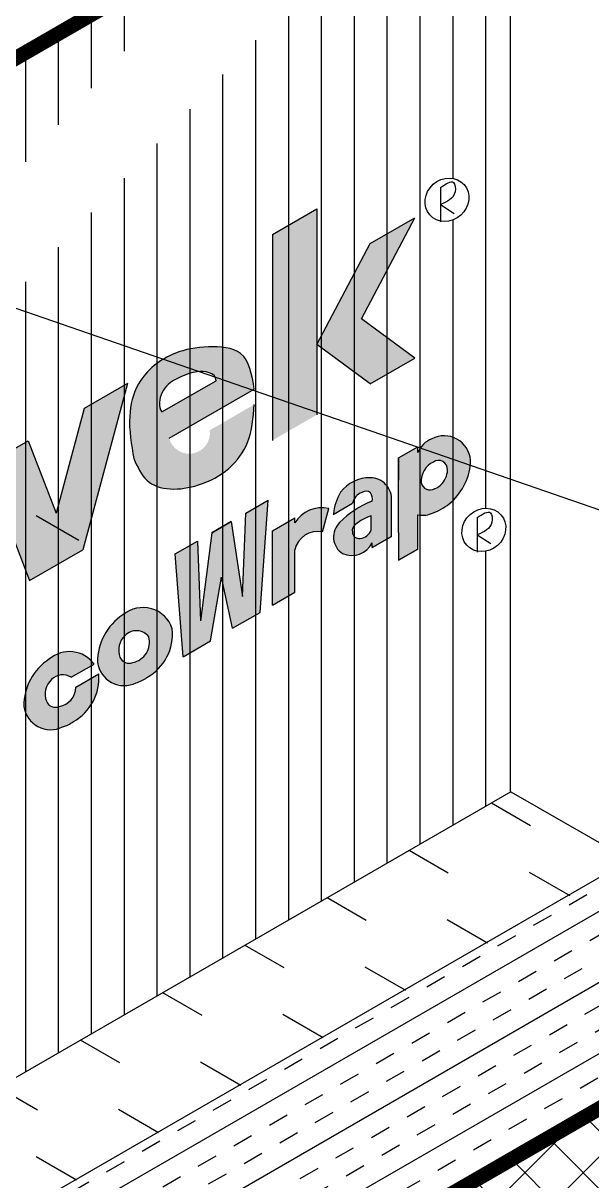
# Model space of a CAD drawing. Extents: x -43.4 to 51, y 0 to 66.
# Drawn here: x 20.37 to 23.83, y 50.92 to 57.96 of the extents above; entities that cross this region are included whole.
import ezdxf

# ---------------------------------------------------------------- set-up
doc = ezdxf.new("R2010")
doc.units = 0
doc.header["$LTSCALE"] = 1.5
doc.header["$MEASUREMENT"] = 0
doc.linetypes.add('DASHED', pattern=[0.75, 0.5, -0.25])
for name, color, linetype in [('CLADDING', 252, 'CONTINUOUS'), ('DUPONTLOGO', 242, 'CONTINUOUS'), ('RIGID_INSULATION', 191, 'CONTINUOUS'), ('STRUCTURE', 252, 'CONTINUOUS'), ('TEXT', 7, 'CONTINUOUS'), ('TYVEK', 160, 'DASHED')]:
    doc.layers.add(name, color=color, linetype=linetype)
doc.styles.add('DETAILS', font='sanss___.ttf', dxfattribs={"height": 1})
doc.dimstyles.new('TYVEKDETAILS', dxfattribs={"dimscale": 6, "dimtxt": 1.5, "dimasz": 0.1, "dimexe": 0.75, "dimexo": 0.75, "dimgap": 0.75, "dimtad": 0, "dimtih": 1, "dimtoh": 1, "dimdec": 4, "dimzin": 0, "dimtxsty": 'DETAILS', "dimcen": 0.0625, "dimazin": 3, "dimtfac": 1, "dimtdec": 4, "dimtofl": 0, "dimtmove": 0, "dimatfit": 3, "dimtolj": 1, "dimtzin": 0})

msp = doc.modelspace()

# ---------------------------------------------------------------- hatches: boundary and pattern name
at = {"layer": 'CLADDING'}
h = msp.add_hatch(dxfattribs=at)
h.set_pattern_fill('ANSI37', color=256, scale=2, style=0)
h.set_pattern_definition([(45, (44.1044486215303, 1.292429299731012), (-0.1767766952966369, 0.1767766952966369), []), (135, (44.1044486215303, 1.292429299731012), (-0.1767766952966369, -0.1767766952966369), [])])
h.paths.add_polyline_path([(24.64098094399661, 51.79960031125161), (21.02246069329054, 49.7104466704384), (18.61514383310326, 40.72621783830222), (20.06049744253367, 41.56069313378107), (21.96835568265906, 48.68091701956816), (24.64098094399661, 50.22395793364434)])
at = {"layer": 'DUPONTLOGO'}
h = msp.add_hatch(color=182, dxfattribs=at)
h.paths.add_polyline_path([(22.75143256178454, 56.78053925740517), (22.48079962310213, 56.62428925740522), (22.15604009668288, 56.00895804105459), (22.48079962310213, 55.76862682470362), (22.75143256178472, 55.9248768247036), (22.42667303536565, 56.16520804105453)])
h.paths.add_polyline_path([(22.15604009668297, 56.43678925740556), (22.15604009668315, 56.83410408289753), (21.88540715800029, 56.6778540828975), (21.8854071580001, 55.42487682470354), (22.15604009668279, 55.58112682470368)])
h = msp.add_hatch(color=182, dxfattribs=at)
edge = h.paths.add_edge_path()
edge.add_spline(control_points=[(21.77438623450199, 55.73631949735776), (21.76052956960679, 55.82361630406093), (21.7347725499301, 55.98588518946516), (21.48536937445907, 56.00091892647961), (21.26325045128389, 55.96548121496595), (21.05941810664541, 55.80683219386435), (20.99983450685232, 55.55266923230266), (21.02705477972396, 55.39918096727424), (21.04223045410683, 55.31360916045789)], knot_values=[0, 0, 0, 0, 0.5827593182052485, 1.083243575514109, 1.602995822488099, 2.320452805997204, 2.834594860345293, 3.482391664081016, 3.482391664081016, 3.482391664081016, 3.482391664081016], degree=3, periodic=0)
edge.add_spline(control_points=[(21.04223045410674, 55.31360916045789), (21.06382752572905, 55.26419833850087), (21.12989358213444, 55.11304922868009), (21.48631578998501, 55.12200044674774), (21.75214092331029, 55.34841834397866), (21.76837533202533, 55.56308695467325), (21.77438623450181, 55.64256949735769)], knot_values=[0, 0, 0, 0, 0.3828216730715811, 1.171062387004566, 2.162538929496697, 2.745476785218138, 2.745476785218138, 2.745476785218138, 2.745476785218138], degree=3, periodic=0)
edge.add_line((21.77438623450186, 55.64256949735772), (21.50375329581929, 55.48631949735779))
edge.add_arc((21.37876977171538, 55.46941587437255), 0.1261214246964341, -165.3268673162189, 7.7023353980475235, ccw=False)
edge.add_line((21.25676159052256, 55.43746876981708), (21.28724694487297, 55.45506949735768))
edge.add_line((21.28724694487297, 55.45506949735769), (21.77438623450201, 55.73631949735782))
edge = h.paths.add_edge_path(flags=16)
edge.add_spline(control_points=[(21.2117531101486, 55.59898311155712), (21.1972980902223, 55.61276706119741), (21.1972980902223, 55.63306322502401), (21.19855837541383, 55.69640545910033), (21.221397530138, 55.73842809716941), (21.28175064436401, 55.79354884601712), (21.36603695332052, 55.83410904610961), (21.46905518301084, 55.84866874940277), (21.54072397135807, 55.83944137574604), (21.54293527680094, 55.78730849005594)], knot_values=[0.1693351350576057, 0.1693351350576057, 0.1693351350576057, 0.1693351350576057, 0.2360340609454792, 0.2360340609454792, 0.3507194281854419, 0.3507194281854419, 0.4654047954254047, 0.4654047954254047, 0.5437012250705168, 0.5437012250705168, 0.5437012250705168, 0.5437012250705168], degree=3, periodic=0)
edge.add_line((21.54293527680096, 55.78730849005594), (21.2117531101485, 55.59898311155727))
for points in [[(20.56962222779677, 54.98099872633468), (20.39886905232365, 55.42228608193373), (20.1366095259045, 55.2708704737582), (20.40724246458714, 54.57145804105564), (20.73200199100628, 54.75895804105564), (21.00263492968893, 55.77087047375821), (20.74037540326978, 55.61945486558257)], [(21.34198136102779, 54.10780272766922), (21.50872173535052, 54.2040703276692), (21.57586219385531, 54.59129058214875), (21.64300265236011, 54.28159745125169), (21.80974302668283, 54.3778650512517), (21.85878431324835, 55.06006287212517), (21.72287711324836, 54.98159681362033), (21.70381384770135, 54.47363892826137), (21.63471173773392, 54.93069451033388), (21.51701264997669, 54.86274091033383), (21.44791054000927, 54.32589308467884), (21.42884727446229, 54.81183860704741), (21.29294007446228, 54.73337254854249)], [(21.88525957382975, 54.42146455007523), (22.02116677382977, 54.49993060858006), (22.02116677382977, 54.75797723628767, -0.4035437564934867), (22.18935741346729, 54.86821362955416), (22.22753086559873, 55.01069544523649, 0.3188248953897634), (22.02116677382977, 54.9221376986362), (22.02116677382977, 54.95295460858011), (21.88525957382975, 54.87448855007526)], [(20.66154360235887, 53.98223553502731), (20.80070850956852, 54.06258243166652, 0.4351274600614082), (20.52796711216288, 54.09385879500683, 0.2576403943727183), (20.37293176095215, 53.80507274044253, 0.5131396402506846), (20.60810666154768, 53.68025951503784, 0.01050506829098769), (20.61709462070092, 53.68317299388277), (20.71216276820527, 53.73806061443576, 0.2510258907919918), (20.82883288515162, 54.00253928900779), (20.68976398399307, 53.92224782148799, -0.3480232729081373), (20.58842698673092, 53.80390086900407, -0.3993521555086357), (20.50994697226869, 53.83613364992295, -0.3084390351191073), (20.54054591401075, 53.96819769052139, -0.3602356893464677)]]:
    msp.add_hatch(color=182, dxfattribs=at).paths.add_polyline_path(points)
h = msp.add_hatch(color=182, dxfattribs=at)
h.paths.add_polyline_path([(22.65322869864847, 54.86485173101872), (22.65322869864847, 54.69496773101877), (22.77092778640569, 54.76292133101877), (22.77092778640569, 54.97159874568678, 0.151052913269386), (22.86396960852865, 54.98321478762919, 0.08923826883146004), (22.97285372654635, 55.04938732691529, 0.2127480191166099), (23.09055281430354, 55.30387598001504, 0.5384264693989395), (22.85553702823092, 55.43467849956223, 0.2200211352466313), (22.77092778640569, 55.34998730051471), (22.77092778640569, 55.38582933101865), (22.65322869864847, 55.31787573101866), (22.65322869864847, 55.18196853101865)])
h.paths.add_polyline_path([(22.7909093386864, 55.16746691061298, -0.3108884899091622), (22.86471141731812, 55.29274472919412, -0.6341536017397102), (22.95044517607736, 55.24502797006354, -0.2127480191110425), (22.90750854886576, 55.15219050941442, -0.1005835782647803), (22.8622339403655, 55.12605120200855, -0.466116901835862)], flags=16)
h = msp.add_hatch(color=182, dxfattribs=at)
h.paths.add_polyline_path([(22.29951904737618, 55.10923835091154, 0.1102468081658543), (22.25669062047373, 54.97530364839296), (22.37302406909606, 55.04246879627082, -0.269000115708438), (22.42988936377159, 55.10747719979619, -0.35318688436833), (22.48265298649184, 55.10576308124028, -0.1905419740582252), (22.49259091242454, 55.05524746190024, 0.1143185812800171), (22.28661065964195, 54.91634431906265, 0.4546119229539555), (22.3119233391061, 54.73565509944888, 0.4058134010112067), (22.49259091242456, 54.80176142992155), (22.49259091242456, 54.77210746190016), (22.61029000018176, 54.84006106190015), (22.61029000018177, 55.07627125157324, 0.379186610570399), (22.48564426395322, 55.19714418324051, 0.2442004430970248)])
h.paths.add_polyline_path([(22.4862979586568, 54.96474760575074, -0.0009435784860128665), (22.48629795865682, 54.87947333753808, -0.2711281288692511), (22.41989584487399, 54.82741460229121, -0.4382804466287078), (22.37171923082427, 54.86661247578564, -0.3038765555789979), (22.39090577382605, 54.91177764199964, -0.1081086455131748)], flags=16)
h = msp.add_hatch(color=182, dxfattribs=at)
h.paths.add_polyline_path([(20.97555392136473, 54.3622497325813, 0.2576403943729867), (20.82051857015386, 54.07346367801674, 0.5131396402510344), (21.05569347074966, 53.94865045261233, 0.08200931940621184), (21.12147815564145, 53.98092521877963, 0.29702570383043), (21.27587175996899, 54.27722960516243, 0.5350210848518762)])
h.paths.add_polyline_path([(21.13300989678447, 54.2285007087963, -0.4359844533382529), (21.0360137959327, 54.07229180657846, -0.4605665040670404), (20.95356366121655, 54.11659057290798, -0.2797514858276361), (20.98813272321228, 54.2365886280956, -0.460315170099053)], flags=16)
at = {"layer": 'RIGID_INSULATION', "linetype": 'CONTINUOUS'}
h = msp.add_hatch(dxfattribs=at)
h.set_pattern_fill('INSUL', color=256, angle=30, style=0)
h.set_pattern_definition([(30, (44.80675569272087, 4.022649696394993), (-0.1875, 0.3247595264191645), []), (30, (44.74425569272087, 4.130902871868059), (-0.1875, 0.3247595264191645), [0.125, -0.125]), (30, (44.68175569272087, 4.239156047341098), (-0.1875, 0.3247595264191645), [0.125, -0.125])])
edge = h.paths.add_edge_path(flags=16)
edge.add_arc((19.29657890039449, 46.86257600302947), 0.1236384612046967, 182.9658649191789, 299.2642124522687)
edge.add_arc((19.25811477608324, 47.01181875163981), 0.27546905882074, 291.0409942473938, 368.9590057526106)
edge.add_arc((19.41151047497926, 47.04910060188605), 0.118845422004815, 2.708658704971199, 117.2913412950211)
edge.add_arc((19.45506754169919, 46.88839652314091), 0.2837961659147603, 110.2118754469862, 186.518503225284)
h.paths.add_polyline_path([(24.05796232882038, 51.46299435683706), (24.05796232882038, 52.86930664547675), (18.48361377973357, 49.65095501010474), (17.58952526978767, 47.98986582132194), (17.56313981665557, 39.92796547458211), (19.99999168000145, 41.33488255386011), (20.06049744253367, 41.56069313378107), (18.61514383310326, 40.72621783830222), (21.02246069329054, 49.7104466704384)])
at = {"layer": 'TYVEK', "linetype": 'CONTINUOUS'}
h = msp.add_hatch(dxfattribs=at)
h.set_pattern_fill('_USER', color=23, scale=0.2, angle=90, style=0, pattern_type=0)
h.set_pattern_definition([(90, (44.38397599919819, 3.252082401967471), (-0.2, 1.224646799147353e-17), [])])
edge = h.paths.add_edge_path(flags=16)
edge.add_arc((14.31877354264429, 49.12442487777759), 0.1236384612046949, 182.965864919179, 299.2642124522694)
edge.add_arc((14.28030941833302, 49.27366762638792), 0.27546905882074, 291.0409942473938, 368.9590057526106)
edge.add_arc((14.43370511722905, 49.31094947663417), 0.1188454220048168, 2.708658704971158, 117.2913412950203)
edge.add_arc((14.47726218394897, 49.15024539788901), 0.2837961659147596, 110.2118754469859, 186.5185032252841)
edge = h.paths.add_edge_path(flags=16)
edge.add_arc((14.31877354264429, 41.21401676204909), 0.1236384612046949, 182.965864919179, 299.2642124522694)
edge.add_arc((14.28030941833302, 41.36325951065942), 0.27546905882074, 291.0409942473938, 368.9590057526106)
edge.add_arc((14.43370511722905, 41.40054136090567), 0.1188454220048168, 2.708658704971158, 117.2913412950203)
edge.add_arc((14.47726218394897, 41.23983728216051), 0.2837961659147596, 110.2118754469859, 186.5185032252841)
edge = h.paths.add_edge_path(flags=16)
edge.add_arc((19.29145505428236, 51.9954038871161), 0.1236384612046967, 182.9658649191789, 299.2642124522687)
edge.add_arc((19.25299092997109, 52.14464663572643), 0.27546905882074, 291.0409942473938, 368.9590057526106)
edge.add_arc((19.40638662886712, 52.18192848597268), 0.118845422004815, 2.708658704971199, 117.2913412950211)
edge.add_arc((19.44994369558705, 52.02122440722752), 0.283796165914759, 110.2118754469855, 186.5185032252841)
edge = h.paths.add_edge_path(flags=16)
edge.add_ellipse((23.1715466002293, 54.87937366958943), major_axis=(0.1041545791609349, 0.09263469999518924), ratio=0.9031737347499496, start_angle=0, end_angle=360)
edge = h.paths.add_edge_path(flags=16)
edge.add_ellipse((22.94740819504328, 56.88975462821475), major_axis=(0.1041545791609344, 0.09263469999518878), ratio=0.9031737347499494, start_angle=0, end_angle=360)
edge = h.paths.add_edge_path(flags=16)
edge.add_spline(control_points=[(19.52543763612081, 55.78252342752165), (19.55775957467756, 55.80444297474824), (19.61163134673414, 55.84097682465026), (19.6244386542285, 55.72181135540778), (19.56533655807695, 55.69551216773663), (19.52543763612081, 55.67775798802513)], knot_values=[0, 0, 0, 0, 0.2131037953859143, 0.3551853509425856, 0.6503918016511808, 0.6503918016511808, 0.6503918016511808, 0.6503918016511808], degree=3, periodic=0)
edge = h.paths.add_edge_path(flags=16)
edge.add_line((19.52543763612081, 55.78252342752165), (19.52543763612081, 55.5729925485286))
edge = h.paths.add_edge_path(flags=16)
edge.add_ellipse((19.56529780905927, 55.70742149822076), major_axis=(0.104154579160883, 0.09263469999524446), ratio=0.9031737347499266, start_angle=0, end_angle=360)
edge = h.paths.add_edge_path(flags=0)
edge.add_line((19.52543763612081, 55.67775798802513), (19.6080407125755, 55.62451923787211))
edge = h.paths.add_edge_path()
edge.add_arc((19.66864036918291, 51.47775373907989), 5.114162854249783, 123.2836096896972, 182.122932416008)
edge.add_arc((7.892185721075174, 52.18524653967433), 6.725876666030012, 292.5529671337997, 352.33639765877524, ccw=False)
edge.add_line((23.33115064621802, 59.48793652219985), (16.86207115355615, 55.75301173570238))
edge.add_line((23.331150646218, 60.43413834769673), (23.331150646218, 53.28301505821312))
edge.add_line((23.33627449233016, 53.28597331214526), (17.76192594324335, 50.06762167677324))
edge.add_line((17.7568020971312, 50.07057993070528), (16.83652941042443, 48.47838696768311))
edge.add_line((16.83652941042443, 48.47838696768311), (16.83652941042443, 40.3474741882156))
edge.add_line((16.83652941042443, 40.34747418821544), (10.47181063377591, 36.67280208920111))
edge.add_line((10.47181063377591, 45.97372883170466), (10.47181063377591, 36.6728020892009))

# ---------------------------------------------------------------- linework, layer by layer
at = {"layer": 'CLADDING', "const_width": 0.09}
msp.add_lwpolyline([(20.06049744253367, 41.56069313378107), (18.61514383310326, 40.72621783830222), (21.02246069329054, 49.7104466704384), (24.64098094399661, 51.79960031125167), (24.64098094399661, 50.22395793364434)], dxfattribs=at)
at = {"layer": 'DUPONTLOGO', "color": 182}
for p, q in [((22.90754802210482, 56.96485655751565), (22.90754802210482, 56.75532567852259)), ((21.88540715800044, 56.67785408289748), (22.15604009668308, 56.83410408289748)), ((22.15604009668308, 56.83410408289748), (22.15604009668274, 55.58112682470364)), ((22.90754802210482, 56.86009111801912), (22.99015109855951, 56.80685236786611)), ((22.42667303536549, 56.16520804105453), (22.75143256178464, 56.78053925740502)), ((22.48079962310211, 56.62428925740522), (22.75143256178475, 56.78053925740523)), ((21.88540715800044, 56.67785408289748), (21.8854071580001, 55.42487682470364)), ((22.15604009668285, 56.00895804105459), (22.48079962310211, 56.62428925740522)), ((22.15604009668297, 56.43678925740556), (22.15604009668274, 55.58112682470364)), ((22.75143256178475, 55.92487682470364), (22.42667303536549, 56.16520804105453)), ((22.48079962310211, 55.76862682470362), (22.15604009668285, 56.00895804105459)), ((22.48079962310211, 55.76862682470362), (22.75143256178475, 55.92487682470364)), ((21.00263492968892, 55.7708704737582), (20.73200199100629, 54.75895804105564)), ((21.00263492968892, 55.7708704737582), (20.74037540326978, 55.61945486558258)), ((21.21175311014857, 55.59898311155731), (21.54293527680094, 55.78730849005594)), ((21.25676159052259, 55.43746876981705), (21.77438623450197, 55.73631949735776)), ((20.74037540326978, 55.61945486558258), (20.56962222779677, 54.98099872633467)), ((20.1366095259045, 55.2708704737582), (20.39886905232365, 55.42228608193373)), ((20.39886905232365, 55.42228608193373), (20.56962222779677, 54.98099872633467)), ((22.65322869864847, 55.31787573101866), (22.77092778640569, 55.38582933101866)), ((22.77092778640569, 55.3499873005147), (22.77092778640569, 55.38582933101866)), ((20.1366095259045, 55.27087047375819), (20.40724246458714, 54.57145804105564)), ((22.65322869864847, 54.86485173101872), (22.65322869864847, 55.31787573101862)), ((22.65322869864847, 55.31787573101866), (22.65322869864847, 55.18196853101865)), ((21.72287711324836, 54.98159681362032), (21.85878431324835, 55.06006287212517)), ((21.80974302668283, 54.3778650512517), (21.85878431324835, 55.06006287212511)), ((22.61029000018177, 54.84006106190014), (22.61029000018177, 55.07627125157347)), ((21.70381384770135, 54.47363892826137), (21.72287711324836, 54.98159681362032)), ((22.18935741346993, 54.86821362956402), (22.22753086559873, 55.01069544523649)), ((22.25532498133884, 54.97451519627082), (22.37302406909604, 55.04246879627082)), ((22.25532498133884, 54.97451519627082), (22.37302406909606, 55.04246879627082)), ((22.65322869864847, 54.86485173101868), (22.65322869864847, 55.00075893101868)), ((21.5170126499767, 54.86274091033386), (21.63471173773392, 54.93069451033386)), ((21.63471173773392, 54.93069451033386), (21.5170126499767, 54.86274091033386)), ((21.5170126499767, 54.86274091033383), (21.63471173773391, 54.93069451033386)), ((21.63471173773392, 54.93069451033386), (21.70381384770135, 54.47363892826137)), ((21.88525957382975, 54.87448855007526), (22.02116677382977, 54.95295460858011)), ((22.02116677382977, 54.92213769863621), (22.02116677382977, 54.95295460858009)), ((22.77092778640569, 54.76292133101867), (22.77092778640569, 54.97159874568678)), ((23.13168642729084, 54.95447559889033), (23.13168642729084, 54.74494471989726)), ((21.5170126499767, 54.86274091033386), (21.44791054000927, 54.32589308467885)), ((21.88525957382975, 54.42146455007532), (21.88525957382975, 54.87448855007523)), ((21.88525957382975, 54.42146455007529), (21.88525957382975, 54.87448855007523)), ((22.61029000018177, 54.84006106190025), (22.49259091242456, 54.77210746190024)), ((22.49259091242456, 54.77210746190024), (22.61029000018177, 54.84006106190025)), ((22.61029000018177, 54.84006106190014), (22.49259091242456, 54.77210746190015)), ((22.65322869864847, 54.86485173101868), (22.65322869864847, 54.69496773101867)), ((23.13168642729084, 54.84971015939379), (23.21428950374553, 54.79647140924078)), ((21.2929400744623, 54.7333725485425), (21.42884727446227, 54.81183860704738)), ((21.4288472744623, 54.81183860704742), (21.44791054000927, 54.32589308467885)), ((22.49259091242456, 54.77210746190024), (22.49259091242456, 54.80176142992155)), ((22.65322869864847, 54.69496773101867), (22.77092778640569, 54.76292133101867)), ((22.65322869864847, 54.69496773101867), (22.77092778640569, 54.76292133101867)), ((22.77092778640569, 54.76292133101877), (22.65322869864847, 54.69496773101877)), ((20.40724246458714, 54.57145804105564), (20.73200199100629, 54.75895804105564)), ((21.34198136102779, 54.10780272766923), (21.29294007446228, 54.7333725485426)), ((22.02116677382977, 54.49993060858014), (22.02116677382977, 54.75797723628767)), ((21.50872173535052, 54.20407032766921), (21.57586219385531, 54.59129058214874)), ((21.64300265236011, 54.28159745125169), (21.57586219385531, 54.59129058214874)), ((21.88525957382975, 54.42146455007523), (22.02116677382977, 54.49993060858004)), ((21.64300265236011, 54.28159745125169), (21.80974302668283, 54.3778650512517)), ((21.34198136102779, 54.10780272766923), (21.50872173535052, 54.20407032766921)), ((21.3910226475933, 54.1361167276692), (21.50872173535052, 54.20407032766921)), ((20.66154360235944, 53.98223553502763), (20.80070850956755, 54.06258243166596)), ((20.68976398399667, 53.92224782149007), (20.8288328851528, 54.00253928900846))]:
    msp.add_line(p, q, dxfattribs=at)
for centre, radius, start, end in [((22.90480469797458, 55.30084922556287), 0.1426098799564579, 110.2105893492982, 159.8448836613188), ((22.92991810926601, 55.29179034077204), 0.16108870580646, 4.302644154221169, 117.499436424862), ((22.91881528328544, 55.17649416501006), 0.1282241084419046, 114.9576143071205, 184.037086366498), ((22.89633203607448, 55.24867994389664), 0.05423623174455069, 356.1390915240988, 125.6629890549765), ((22.74618937934272, 55.30867968041284), 0.3443969379589824, 311.1588234981753, 359.2008039163069), ((22.47720851741196, 54.97400869689116), 0.2232948881816793, 89.03257730858849, 142.7272383383493), ((22.47973323467962, 55.06634403665272), 0.1309336420270183, 355.6517372763952, 89.45502386983706), ((22.82482139500365, 55.24678035996837), 0.1256360029674368, 311.1588234981753, 359.2008039163069), ((22.45520920355102, 55.07393076344461), 0.04202924789176032, 49.23419585552107, 127.0444057602405), ((22.84395865442908, 55.176702330352), 0.05384721792741849, 189.8757153247518, 302.2048918752513), ((22.82055941804867, 55.25051220684959), 0.1312528382031388, 288.512606525581, 311.4873934744795), ((22.57812896682617, 54.94633199800962), 0.3227413314586834, 149.6846935596068, 174.84977403775), ((22.68939425031061, 54.5412304739404), 0.550404412876884, 110.9505047187991, 135.8852361100955), ((22.45750160532941, 55.02594842660477), 0.08607773662187951, 108.710260796148, 168.9349214221528), ((22.42374942585121, 55.06793964499704), 0.07000172701720124, 349.5537856372033, 32.70552557598494), ((22.73450632847911, 55.31890952383781), 0.3597939643731721, 291.0895202086271, 311.4873934744556), ((22.18673095608944, 54.8210489060925), 0.1939856758249363, 77.85863984934686, 148.5929450614015), ((22.79866223603819, 55.12788199834662), 0.1587250917730715, 259.9369019300024, 294.2959277864195), ((22.37809567163884, 54.83704278596997), 0.12107122106811, 133.8419601151371, 236.8688669144573), ((22.41503883840477, 54.87486782727308), 0.04409919760165715, 123.1782117250908, 190.7894000886546), ((22.55966267074782, 54.72024747299647), 0.2552698491734899, 106.7023985631963, 131.3832206846836), ((-0.1069980823196808, 54.92211047163867), 22.59333627245894, 359.8918739023283, 0.1081260977005304), ((22.16243350550877, 54.72586746722985), 0.144870033989846, 79.28938233873889, 167.1943094208357), ((22.41387152177881, 54.86921529399089), 0.04223257386575714, 183.5334116264872, 278.2010089848225), ((22.40862358046604, 54.9101707137976), 0.0835202845813053, 277.7565608412225, 338.4357734539293), ((22.36823924878818, 54.86167859353221), 0.1380340637099442, 245.92164427428, 334.2735380842096), ((21.15965753487287, 54.07740481089183), 0.3391618638924875, 122.8757694327407, 180.6658041083846), ((21.09735726506088, 54.21957885475766), 0.1875927341730743, 17.89771543515937, 130.4885972157509), ((20.97128457955941, 54.24756239464494), 0.3060285833868252, 299.3920481145083, 5.563139503481094), ((21.06969208200146, 54.14811463439833), 0.1203311122147795, 132.6712732316579, 201.2384925311236), ((21.05710945927006, 54.17053327462643), 0.09550444931582021, 37.37005474894776, 136.2393852856154), ((21.01196549097201, 54.19544307322476), 0.125477310491068, 281.0493610937683, 15.27517392190589), ((20.64977045585915, 53.95118791718329), 0.1875927341730743, 36.42787382474392, 130.4885972157509), ((20.71207072567116, 53.80901387331745), 0.3391618638924875, 122.8757694327407, 180.6658041083846), ((20.98290297333694, 54.09546413762301), 0.1638679792394075, 187.7156708188158, 296.3722994449837), ((21.0137338999302, 54.129702486161), 0.06158230180832332, 204.132588122991, 291.2102017748794), ((20.60952265006834, 53.90214233705206), 0.09550444931582021, 56.99606474541753, 136.2393852856154), ((20.5236977703577, 53.97917145707057), 0.3060285833868252, 299.3920481145083, 4.379272789398832), ((20.62210527279975, 53.87972369682395), 0.1203311122147795, 132.6712732316579, 201.2384925311236), ((20.56437868177029, 53.92705213565038), 0.125477310491068, 281.0493610937683, 357.8057050728499), ((20.99086002562427, 54.16397936841989), 0.2248775613299558, 286.7565379038971, 305.509722877838), ((20.53531616413522, 53.82707320004864), 0.1638679792394075, 187.7156708188158, 296.3722994449837), ((20.56614709072847, 53.86131154858663), 0.06158230180832332, 204.132588122991, 291.2102017748794), ((20.54327321642254, 53.89558843084552), 0.2248775613299558, 286.7565379038971, 305.509722877838)]:
    msp.add_arc(centre, radius, start, end, dxfattribs=at)
for centre, major_axis, ratio in [((22.94740819504328, 56.88975462821475), (0.1041545791609344, 0.09263469999518878), 0.9031737347499492), ((23.1715466002293, 54.87937366958943), (0.1041545791609349, 0.09263469999518924), 0.9031737347499493)]:
    msp.add_ellipse(centre, major_axis=major_axis, ratio=ratio, dxfattribs=at)
for points in [[(22.90754802210482, 56.96485655751565), (22.98763908491525, 56.99403768283936), (22.99638529300897, 56.93788208834793), (22.90754802210482, 56.86009111801912)], [(21.77438623450199, 55.73631949735776), (21.6914930289615, 55.95418657644047), (21.495183135313, 55.99342870107653), (21.29101937904963, 55.95418657644047), (21.07114789755471, 55.76975324069286), (21.0166140061907, 55.57145855336973), (21.04223045410683, 55.31360916045789)], [(21.04223045410674, 55.31360916045789), (21.12058750432081, 55.1820471521824), (21.43455865026974, 55.15317039322697), (21.73429505222631, 55.41286676754141), (21.77438623450181, 55.64256949735769)], [(23.13168642729084, 54.95447559889033), (23.21177749010127, 54.98365672421404), (23.22052369819499, 54.92750112972261), (23.13168642729084, 54.8497101593938)]]:
    msp.add_spline(points, degree=3, dxfattribs=at)
msp.add_open_spline([(21.54293527680094, 55.78730849005594), (21.54072397135807, 55.83944137574604), (21.46905518301084, 55.84866874940277), (21.36603695332052, 55.83410904610961), (21.28175064436401, 55.79354884601712), (21.221397530138, 55.73842809716941), (21.19855837541383, 55.69640545910033), (21.1972980902223, 55.63306322502401), (21.1972980902223, 55.61276706119741), (21.2117531101486, 55.59898311155712)], degree=3, knots=[0.1693351350576057, 0.1693351350576057, 0.1693351350576057, 0.1693351350576057, 0.2476315647027177, 0.2476315647027177, 0.3623169319426805, 0.3623169319426805, 0.4770022991826433, 0.4770022991826433, 0.5437012250705168, 0.5437012250705168, 0.5437012250705168, 0.5437012250705168], dxfattribs=at)
at = {"layer": 'RIGID_INSULATION', "linetype": 'CONTINUOUS'}
for p, q in [((23.33627449233016, 53.28597331214526), (17.76192594324335, 50.06762167677324)), ((23.33627449233016, 53.28597331214526), (24.05796232882038, 52.86930664547675)), ((23.21814821821554, 53.21788273831483), (23.45538990333283, 53.08091118754938)), ((24.05796232882038, 52.86930664547675), (18.48361377973357, 49.65095501010474)), ((22.7177459081556, 52.92943987754144), (22.95538990333283, 52.79223605295455)), ((23.44766046420032, 52.79669864671844), (23.69475874578789, 52.65403638732757)), ((22.21734359809555, 52.64099701676811), (22.45538990333283, 52.50356091835978)), ((22.94766046420021, 52.50802351212361), (23.19435643572784, 52.36559352655418)), ((21.7169412880355, 52.35255415599472), (21.95538990333283, 52.21488578376496)), ((22.44766046420021, 52.21934837752879), (22.6939541256679, 52.07715066578079)), ((21.21653897797544, 52.06411129522134), (21.45538990333283, 51.92621064917013)), ((21.94766046420021, 51.93067324293396), (22.19355181560784, 51.78870780500746)), ((20.7161366679155, 51.77566843444801), (20.95538990333283, 51.6375355145753)), ((21.44766046420021, 51.64199810833919), (21.69314950554779, 51.50026494423402)), ((20.21573435785545, 51.48722557367462), (20.45538990333283, 51.34886037998048)), ((20.94766046420021, 51.35332297374431), (21.19274719548774, 51.21182208346069)), ((20.44766046420021, 51.06464783914954), (20.69234488542768, 50.9233792226873))]:
    msp.add_line(p, q, dxfattribs=at)
at = {"layer": 'STRUCTURE'}
msp.add_line((23.331150646218, 60.43413834769673), (23.331150646218, 53.28301505821312), dxfattribs=at)
at = {"layer": 'STRUCTURE', "linetype": 'CONTINUOUS'}
msp.add_line((16.86207115355615, 55.75301173570238), (23.33115064621801, 59.48793652219995), dxfattribs=at)
at = {"layer": 'STRUCTURE', "color": 202}
msp.add_line((20.44681090265629, 54.96644638971583), (20.70661852379162, 54.81644638971583), dxfattribs=at)
at = {"layer": 'TYVEK', "color": 23, "const_width": 0.09}
msp.add_lwpolyline([(23.33115064621802, 59.48793652219985), (16.86207115355615, 55.75301173570238)], dxfattribs=at)

# ---------------------------------------------------------------- leaders
at = {"layer": 'TEXT'}
msp.add_leader([(17.64920945689718, 57.15366807252327), (27.97007501191458, 53.58712269200642), (28.48762772767675, 53.58712269200642)], dimstyle='TYVEKDETAILS', override={"dimfxl": 3}, dxfattribs=at)

doc.saveas('drawing.dxf')
